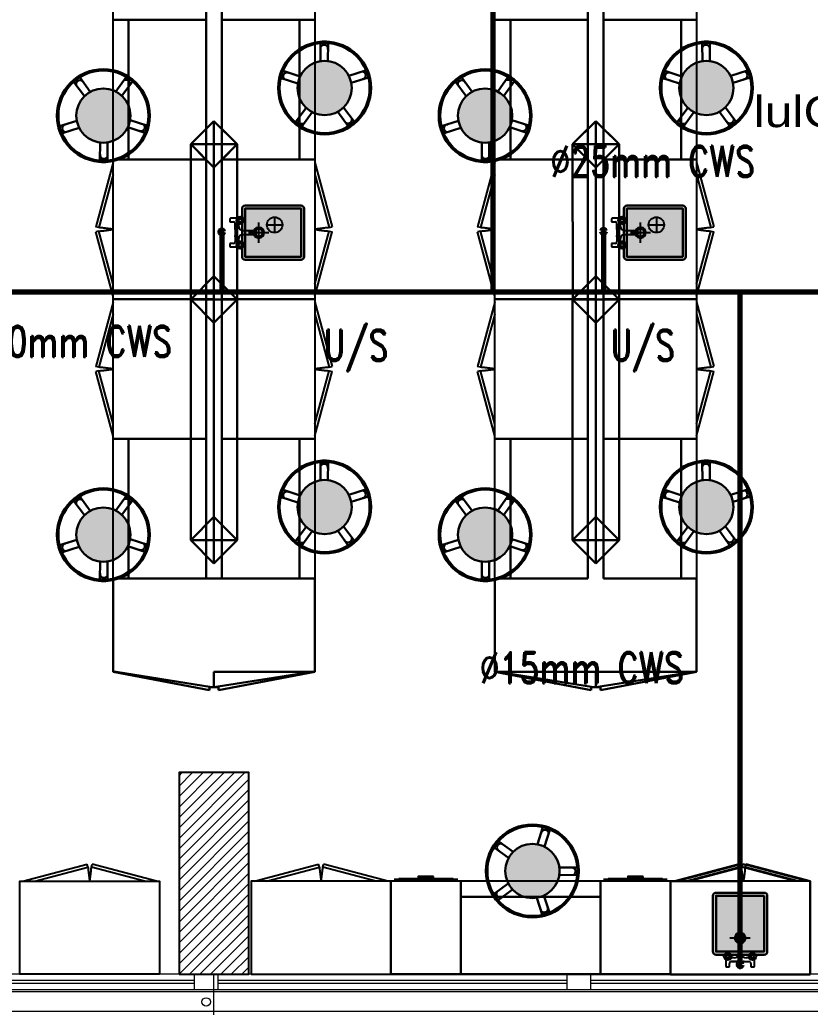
# Model space of a CAD drawing. Extents: x 800 to 995, y 398 to 804.
# Drawn here: x 905.35 to 910.44, y 742.38 to 748.78 of the extents above; entities that cross this region are included whole.
import ezdxf

# ---------------------------------------------------------------- set-up
doc = ezdxf.new("R2010")
doc.units = 0
doc.header["$MEASUREMENT"] = 0
for name, pattern in [('ACAD_ISO02W100', [15, 12, -3]), ('CENTERX2', [4, 2.5, -0.5, 0.5, -0.5]), ('DASHED', [19.05, 12.7, -6.35])]:
    doc.linetypes.add(name, pattern=pattern)
doc.layers.get('0').update_dxf_attribs({"color": 252, "linetype": 'CONTINUOUS', "lineweight": 30})
for name, color, linetype in [('-FUR', 252, 'CONTINUOUS'), ('LAYER8', 3, 'CONTINUOUS'), ('SAN', 2, 'CONTINUOUS')]:
    doc.layers.add(name, color=color, linetype=linetype)
for name, color, linetype, lineweight in [('axis', 1, 'CENTERX2', 5), ('Column', 6, 'CONTINUOUS', 25), ('elev', 90, 'CONTINUOUS', 9), ('Elevation', 150, 'CONTINUOUS', 18), ('hatch', 252, 'CONTINUOUS', 9), ('P-C-WATER', 5, 'CONTINUOUS', 70), ('P-TEXT', 1, 'CONTINUOUS', 25), ('text', 72, 'CONTINUOUS', 15), ('WINDOW', 252, 'CONTINUOUS', 5)]:
    doc.layers.add(name, color=color, linetype=linetype, lineweight=lineweight)
doc.styles.add('ROMANC', font='romand.shx')
doc.styles.add('SOSA2', font='SOSA.shx', dxfattribs={"width": 0.8})

# ---------------------------------------------------------------- blocks, each defined once
blk = doc.blocks.new('YY5Y5')
at = {"layer": 'SAN', "color": 1}
for p, q in [((433.83, 542.04), (433.83, 538.56)), ((435.73, 542.41), (434.2, 542.41)), ((435.73, 540.55), (435.73, 542.41)), ((446.18, 539.55), (436.73, 539.55)), ((443.04, 539.55), (446.16, 539.55)), ((447.16, 542.41), (447.16, 540.55)), ((448.69, 542.41), (447.16, 542.41)), ((449.07, 538.56), (449.07, 542.04)), ((434.16, 537.56), (433.7, 538.02)), ((434.16, 536.15), (433.7, 535.69)), ((435.58, 537.56), (436.04, 538.02)), ((435.58, 536.15), (436.04, 535.69)), ((436.72, 537.65), (438.25, 537.65)), ((440.5, 535.4), (440.5, 528.74)), ((442.4, 528.74), (442.4, 535.4)), ((444.65, 537.65), (446.18, 537.65)), ((447.32, 537.56), (446.86, 538.02)), ((447.32, 536.15), (446.86, 535.69)), ((448.74, 537.56), (449.2, 538.02)), ((448.74, 536.15), (449.2, 535.69)), ((440.87, 528.36), (442.03, 528.36))]:
    blk.add_line(p, q, dxfattribs=at)
at = {"layer": 'SAN', "color": 1, "linetype": 'Continuous'}
blk.add_line((439.23, 539.55), (439.86, 539.55), dxfattribs=at)
at = {"layer": 'SAN', "color": 2, "linetype": 'DASHED'}
for points in [[(441.45, 532.42), (441.45, 521.63)], [(436.06, 527.03), (446.84, 527.03)]]:
    blk.add_lwpolyline(points, dxfattribs=at)
at = {"layer": 'SAN', "color": 1}
for centre, radius in [((434.87, 536.85), 2), ((434.87, 536.85), 1), ((434.87, 536.85), 0.8), ((448.03, 536.85), 2), ((448.03, 536.85), 1), ((448.03, 536.85), 0.8)]:
    blk.add_circle(centre, radius, dxfattribs=at)
for centre, radius, start, end in [((434.2, 542.04), 0.375, 90, 180), ((436.73, 540.55), 1, 180, 270), ((446.16, 540.55), 1, 270, 0), ((448.69, 542.04), 0.375, 0, 90), ((438.25, 535.4), 2.25, 0, 90), ((444.65, 535.4), 2.25, 90, 180), ((441.45, 527.03), 2.86, 109.4319, 70.5681), ((441.45, 527.03), 2.08, 117.2765, 62.7235), ((440.87, 528.74), 0.375, 180, 270), ((442.03, 528.74), 0.375, 270, 360)]:
    blk.add_arc(centre, radius, start, end, dxfattribs=at)
blk = doc.blocks.new('vfd')
at = {"layer": '-FUR'}
h = blk.add_hatch(color=254, dxfattribs=at)
h.paths.add_polyline_path([(1316.635, 565.8296), (1316.635, 566.1396), (1316.275, 566.1396), (1316.275, 565.8296)], flags=16)
edge = h.paths.add_edge_path()
edge.add_line((1316.655, 565.8296), (1316.655, 566.1396))
edge.add_ellipse((1316.635, 566.1396), major_axis=(-0.0141, -0.0141), ratio=1, start_angle=135, end_angle=225)
edge.add_line((1316.635, 566.1596), (1316.275, 566.1596))
edge.add_ellipse((1316.275, 566.1396), major_axis=(-0.0141, -0.0141), ratio=1, start_angle=225, end_angle=315)
edge.add_line((1316.255, 566.1396), (1316.255, 565.8296))
edge.add_ellipse((1316.275, 565.8296), major_axis=(0.0141, -0.0141), ratio=1, start_angle=225, end_angle=315)
edge.add_line((1316.275, 565.8096), (1316.635, 565.8096))
edge.add_ellipse((1316.635, 565.8296), major_axis=(0.0141, -0.0141), ratio=1, start_angle=-45, end_angle=45)
blk.add_hatch(color=253, dxfattribs=at).paths.add_polyline_path([(1316.275, 565.8296), (1316.635, 565.8296), (1316.635, 566.1396), (1316.275, 566.1396)])
h = blk.add_hatch(color=251, dxfattribs=at)
h.paths.add_polyline_path([(1316.305, 565.8596), (1316.275, 565.8296), (1316.635, 565.8296), (1316.605, 565.8596)])
h.paths.add_polyline_path([(1316.605, 565.8596), (1316.635, 565.8296), (1316.635, 566.1396), (1316.605, 566.1096)])
h = blk.add_hatch(color=252, dxfattribs=at)
h.paths.add_polyline_path([(1316.305, 566.1096), (1316.275, 566.1396), (1316.275, 565.8296), (1316.305, 565.8596)])
h.paths.add_polyline_path([(1316.605, 566.1096), (1316.635, 566.1396), (1316.275, 566.1396), (1316.305, 566.1096)])
blk.add_lwpolyline([(1316.655, 565.8296), (1316.655, 566.1396, 0.414214), (1316.635, 566.1596), (1316.275, 566.1596, 0.414214), (1316.255, 566.1396), (1316.255, 565.8296, 0.414214), (1316.275, 565.8096), (1316.635, 565.8096, 0.414214)], format="xyb", close=True)
blk.add_lwpolyline([(1316.655, 565.8296), (1316.655, 566.1396, 0.414214), (1316.635, 566.1596), (1316.275, 566.1596, 0.414214), (1316.255, 566.1396), (1316.255, 565.8296, 0.414214), (1316.275, 565.8096), (1316.635, 565.8096, 0.414214)], format="xyb", close=True)
blk.add_lwpolyline([(1316.635, 565.8296), (1316.635, 566.1396), (1316.275, 566.1396), (1316.275, 565.8296)], close=True)
at = {"layer": 'LAYER8'}
for p, q in [((1316.465, 566.0846), (1316.465, 565.9846)), ((1316.415, 566.0346), (1316.515, 566.0346))]:
    blk.add_line(p, q, dxfattribs=at)
blk.add_circle((1316.465, 566.0346), 0.05, dxfattribs=at)
at = {"xscale": 0.0121, "yscale": 0.0121, "zscale": 0.0121, "rotation": 89.99999999999997}
blk.add_blockref('YY5Y5', (1322.7397, 560.6431), dxfattribs=at)
blk = doc.blocks.new('fd')
at = {"layer": '-FUR'}
h = blk.add_hatch(color=254, dxfattribs=at)
h.paths.add_polyline_path([(1322.6636, 576.6994), (1322.3536, 576.6994), (1322.3536, 577.0594), (1322.6636, 577.0594)], flags=16)
edge = h.paths.add_edge_path()
edge.add_line((1322.6636, 576.6794), (1322.3536, 576.6794))
edge.add_arc((1322.3536, 576.6994), 0.02, 180, 270, ccw=False)
edge.add_line((1322.3336, 576.6994), (1322.3336, 577.0594))
edge.add_arc((1322.3536, 577.0594), 0.02, 90, 180, ccw=False)
edge.add_line((1322.3536, 577.0794), (1322.6636, 577.0794))
edge.add_arc((1322.6636, 577.0594), 0.02, 0, 90, ccw=False)
edge.add_line((1322.6836, 577.0594), (1322.6836, 576.6994))
edge.add_arc((1322.6636, 576.6994), 0.02, -90, 0, ccw=False)
blk.add_hatch(color=253, dxfattribs=at).paths.add_polyline_path([(1322.6636, 577.0594), (1322.6636, 576.6994), (1322.3536, 576.6994), (1322.3536, 577.0594)])
h = blk.add_hatch(color=251, dxfattribs=at)
h.paths.add_polyline_path([(1322.6337, 577.0294), (1322.6636, 577.0594), (1322.6636, 576.6994), (1322.6336, 576.7294)])
h.paths.add_polyline_path([(1322.6336, 576.7294), (1322.6636, 576.6994), (1322.3536, 576.6994), (1322.3836, 576.7294)])
h = blk.add_hatch(color=252, dxfattribs=at)
h.paths.add_polyline_path([(1322.3836, 577.0294), (1322.3536, 577.0594), (1322.6636, 577.0594), (1322.6337, 577.0294)])
h.paths.add_polyline_path([(1322.3836, 576.7294), (1322.3536, 576.6994), (1322.3536, 577.0594), (1322.3836, 577.0294)])
for p, q in [((1322.4784, 577.2056), (1322.0597, 577.2056)), ((1322.4784, 577.2056), (1322.9597, 577.2056)), ((1322.0597, 576.6056), (1322.5097, 576.6056)), ((1322.9597, 576.6056), (1322.5097, 576.6056))]:
    blk.add_line(p, q, dxfattribs=at)
at = {"layer": '-FUR', "linetype": 'ACAD_ISO02W100'}
for p, q in [((1322.0597, 577.2056), (1322.5097, 577.2056)), ((1322.9597, 577.2056), (1322.5097, 577.2056)), ((1322.0997, 576.6056), (1322.5133, 576.4948)), ((1322.177, 576.6056), (1322.5185, 576.5141)), ((1322.8824, 576.6056), (1322.541, 576.5141)), ((1322.9597, 576.6056), (1322.5462, 576.4948)), ((1322.5185, 576.5141), (1322.5133, 576.4948)), ((1322.541, 576.5141), (1322.5462, 576.4948))]:
    blk.add_line(p, q, dxfattribs=at)
for centre, start, end in [((1324.045, 576.3727), 171.26112, 174.70691), ((1321.0144, 576.3727), 5.29309, 8.73888)]:
    blk.add_arc(centre, 1.5331, start, end, dxfattribs=at)
for p, q in [((1322.0597, 577.2056), (1322.0597, 576.6056)), ((1322.9597, 577.2056), (1322.9597, 576.6056))]:
    blk.add_line(p, q)
blk.add_lwpolyline([(1322.6636, 576.6794), (1322.3536, 576.6794, -0.414214), (1322.3336, 576.6994), (1322.3336, 577.0594, -0.414214), (1322.3536, 577.0794), (1322.6636, 577.0794, -0.414214), (1322.6836, 577.0594), (1322.6836, 576.6994, -0.414214)], format="xyb", close=True)
blk.add_lwpolyline([(1322.6636, 576.6794), (1322.3536, 576.6794, -0.414214), (1322.3336, 576.6994), (1322.3336, 577.0594, -0.414214), (1322.3536, 577.0794), (1322.6636, 577.0794, -0.414214), (1322.6836, 577.0594), (1322.6836, 576.6994, -0.414214)], format="xyb", close=True)
blk.add_lwpolyline([(1322.6636, 576.6994), (1322.3536, 576.6994), (1322.3536, 577.0594), (1322.6636, 577.0594)], close=True)
at = {"extrusion": (0, 0, -1), "xscale": 0.0121000000000322, "yscale": 0.0121000000000322, "zscale": -0.0121}
blk.add_blockref('YY5Y5', (-1327.8502, 570.5947), dxfattribs=at)
blk = doc.blocks.new('juy')
blk.add_line((1322.9597, 577.2056), (1322.9597, 576.6056))
blk.add_blockref('fd', (0, 0))

msp = doc.modelspace()

# ---------------------------------------------------------------- hatches: boundary and pattern name
h = msp.add_hatch(color=256)
h.set_gradient(color1=(132, 132, 132), name='SPHERICAL')
h.paths.add_polyline_path([(907.1343, 748.3426, 1), (907.4843, 748.3426, 1)])
h = msp.add_hatch(color=256)
h.set_gradient(color1=(132, 132, 132), name='SPHERICAL')
h.paths.add_polyline_path([(909.5934, 748.3426, 1), (909.9434, 748.3426, 1)])
h = msp.add_hatch(color=256)
h.set_gradient(color1=(132, 132, 132), name='SPHERICAL')
h.paths.add_polyline_path([(906.0591, 748.1645, 1), (905.7091, 748.1645, 1)])
h = msp.add_hatch(color=256)
h.set_gradient(color1=(132, 132, 132), name='SPHERICAL')
h.paths.add_polyline_path([(908.5182, 748.1645, 1), (908.1682, 748.1645, 1)])
h = msp.add_hatch(color=256)
h.set_gradient(color1=(132, 132, 132), name='SPHERICAL')
h.paths.add_polyline_path([(907.1343, 745.6426, 1), (907.4843, 745.6426, 1)])
h = msp.add_hatch(color=256)
h.set_gradient(color1=(132, 132, 132), name='SPHERICAL')
h.paths.add_polyline_path([(909.5934, 745.6426, 1), (909.9434, 745.6426, 1)])
h = msp.add_hatch(color=256)
h.set_gradient(color1=(132, 132, 132), name='SPHERICAL')
h.paths.add_polyline_path([(906.0591, 745.4645, 1), (905.7091, 745.4645, 1)])
h = msp.add_hatch(color=256)
h.set_gradient(color1=(132, 132, 132), name='SPHERICAL')
h.paths.add_polyline_path([(908.5182, 745.4645, 1), (908.1682, 745.4645, 1)])
h = msp.add_hatch(color=256)
h.set_gradient(color1=(132, 132, 132), name='SPHERICAL')
h.paths.add_polyline_path([(908.6477, 743.1225, -1), (908.6477, 743.4725, -1)])
at = {"layer": 'hatch'}
h = msp.add_hatch(dxfattribs=at)
h.set_pattern_fill('ANSI31', color=252, scale=0.015, style=0)
h.set_pattern_definition([(45, (1093.753867, 428.309505), (-0.0336759605, 0.0336759605), [])])
h.paths.add_polyline_path([(906.3717, 742.6316), (906.8217, 742.6316), (906.8217, 743.9316), (906.3717, 743.9316)])

# ---------------------------------------------------------------- linework, layer by layer
at = {"layer": '-FUR', "linetype": 'ACAD_ISO02W100'}
for p, q in [((906.5467, 748.7816), (906.5467, 749.2316)), ((906.6467, 749.2316), (906.6467, 748.7816)), ((909.0058, 748.7816), (909.0058, 749.2316)), ((909.1058, 749.2316), (909.1058, 748.7816)), ((905.9467, 747.8816), (905.9467, 748.7816)), ((907.2467, 748.7816), (907.2467, 747.8816)), ((908.4058, 747.8816), (908.4058, 748.7816)), ((909.7058, 748.7816), (909.7058, 747.8816)), ((905.9467, 747.8616), (905.8359, 747.448)), ((906.5467, 747.8816), (906.5467, 746.9816)), ((906.6467, 746.9816), (906.6467, 747.8816)), ((907.2467, 747.8616), (907.3575, 747.448)), ((908.4058, 747.8616), (908.295, 747.448)), ((909.0058, 747.8816), (909.0058, 746.9816)), ((909.1058, 746.9816), (909.1058, 747.8816)), ((909.7058, 747.8616), (909.8166, 747.448)), ((905.9467, 747.7843), (905.8552, 747.4428)), ((907.2467, 747.7843), (907.3382, 747.4428)), ((908.4058, 747.7843), (908.3143, 747.4428)), ((909.7058, 747.7843), (909.7973, 747.4428)), ((905.8552, 747.4428), (905.8359, 747.448)), ((905.8552, 747.4203), (905.8359, 747.4151)), ((905.9467, 747.0016), (905.8359, 747.4151)), ((905.9467, 747.0788), (905.8552, 747.4203)), ((907.2467, 747.0788), (907.3382, 747.4203)), ((907.2467, 747.0016), (907.3575, 747.4151)), ((907.3382, 747.4428), (907.3575, 747.448)), ((907.3382, 747.4203), (907.3575, 747.4151)), ((908.3143, 747.4428), (908.295, 747.448)), ((908.3143, 747.4203), (908.295, 747.4151)), ((908.4058, 747.0016), (908.295, 747.4151)), ((908.4058, 747.0788), (908.3143, 747.4203)), ((909.7058, 747.0788), (909.7973, 747.4203)), ((909.7058, 747.0016), (909.8166, 747.4151)), ((909.7973, 747.4428), (909.8166, 747.448)), ((909.7973, 747.4203), (909.8166, 747.4151)), ((905.9467, 746.9616), (905.8359, 746.548)), ((906.5467, 746.9816), (906.5467, 746.0816)), ((906.6467, 746.0816), (906.6467, 746.9816)), ((907.2467, 746.9616), (907.3575, 746.548)), ((908.4058, 746.9616), (908.295, 746.548)), ((909.0058, 746.9816), (909.0058, 746.0816)), ((909.1058, 746.0816), (909.1058, 746.9816)), ((909.7058, 746.9616), (909.8166, 746.548)), ((905.9467, 746.8843), (905.8552, 746.5428)), ((907.2467, 746.8843), (907.3382, 746.5428)), ((908.4058, 746.8843), (908.3143, 746.5428)), ((909.7058, 746.8843), (909.7973, 746.5428)), ((905.8552, 746.5428), (905.8359, 746.548)), ((905.8552, 746.5203), (905.8359, 746.5151)), ((905.9467, 746.1016), (905.8359, 746.5151)), ((905.9467, 746.1788), (905.8552, 746.5203)), ((907.2467, 746.1788), (907.3382, 746.5203)), ((907.2467, 746.1016), (907.3575, 746.5151)), ((907.3382, 746.5428), (907.3575, 746.548)), ((907.3382, 746.5203), (907.3575, 746.5151)), ((908.3143, 746.5428), (908.295, 746.548)), ((908.3143, 746.5203), (908.295, 746.5151)), ((908.4058, 746.1016), (908.295, 746.5151)), ((908.4058, 746.1788), (908.3143, 746.5203)), ((909.7058, 746.1788), (909.7973, 746.5203)), ((909.7058, 746.1016), (909.8166, 746.5151)), ((909.7973, 746.5428), (909.8166, 746.548)), ((909.7973, 746.5203), (909.8166, 746.5151)), ((905.9467, 745.1816), (905.9467, 746.0816)), ((907.2467, 746.0816), (907.2467, 745.1816)), ((908.4058, 745.1816), (908.4058, 746.0816)), ((909.7058, 746.0816), (909.7058, 745.1816)), ((905.3662, 743.2316), (905.7798, 743.3424)), ((905.4435, 743.2316), (905.785, 743.3231)), ((905.785, 743.3231), (905.7798, 743.3424)), ((905.8075, 743.3231), (905.8127, 743.3424)), ((906.149, 743.2316), (905.8075, 743.3231)), ((906.2262, 743.2316), (905.8127, 743.3424)), ((906.8567, 743.2316), (907.2703, 743.3424)), ((906.934, 743.2316), (907.2754, 743.3231)), ((907.2754, 743.3231), (907.2703, 743.3424)), ((907.298, 743.3231), (907.3031, 743.3424)), ((907.6394, 743.2316), (907.298, 743.3231)), ((907.7167, 743.2316), (907.3031, 743.3424)), ((909.5567, 743.2316), (909.9703, 743.3424)), ((909.634, 743.2316), (909.9754, 743.3231)), ((909.9754, 743.3231), (909.9703, 743.3424)), ((909.998, 743.3231), (910.0031, 743.3424)), ((910.3394, 743.2316), (909.998, 743.3231)), ((910.4167, 743.2316), (910.0031, 743.3424)), ((909.0867, 743.2316), (908.1867, 743.2316)), ((906.2462, 742.6316), (905.3462, 742.6316)), ((906.8367, 742.6316), (907.7367, 742.6316)), ((908.1867, 742.6316), (907.7367, 742.6316)), ((909.5367, 742.6316), (909.0867, 742.6316)), ((909.5367, 742.6316), (910.4367, 742.6316))]:
    msp.add_line(p, q, dxfattribs=at)
at = {"layer": '-FUR'}
for p, q in [((908.1667, 743.2416), (907.7567, 743.2416)), ((908.1367, 743.2466), (907.7867, 743.2466)), ((909.5167, 743.2416), (909.1067, 743.2416)), ((909.4867, 743.2466), (909.1367, 743.2466))]:
    msp.add_line(p, q, dxfattribs=at)
for points in [[(905.9467, 748.7816), (905.9467, 749.2316), (906.5467, 749.2316), (906.5467, 748.7816)], [(907.2467, 749.2316), (907.2467, 748.7816), (906.6467, 748.7816), (906.6467, 749.2316)], [(908.4058, 748.7816), (908.4058, 749.2316), (909.0058, 749.2316), (909.0058, 748.7816)], [(909.7058, 749.2316), (909.7058, 748.7816), (909.1058, 748.7816), (909.1058, 749.2316)], [(906.5467, 747.8816), (906.5467, 746.9816), (905.9467, 746.9816), (905.9467, 747.8816)], [(906.6467, 746.9816), (906.6467, 747.8816), (907.2467, 747.8816), (907.2467, 746.9816)], [(909.0058, 747.8816), (909.0058, 746.9816), (908.4058, 746.9816), (908.4058, 747.8816)], [(909.1058, 746.9816), (909.1058, 747.8816), (909.7058, 747.8816), (909.7058, 746.9816)], [(906.5467, 746.9816), (906.5467, 746.0816), (905.9467, 746.0816), (905.9467, 746.9816)], [(906.6467, 746.0816), (906.6467, 746.9816), (907.2467, 746.9816), (907.2467, 746.0816)], [(909.0058, 746.9816), (909.0058, 746.0816), (908.4058, 746.0816), (908.4058, 746.9816)], [(909.1058, 746.0816), (909.1058, 746.9816), (909.7058, 746.9816), (909.7058, 746.0816)], [(906.2462, 742.6316), (905.3462, 742.6316), (905.3462, 743.2316), (906.2462, 743.2316)], [(906.8367, 742.6316), (907.7367, 742.6316), (907.7367, 743.2316), (906.8367, 743.2316)], [(908.1867, 743.2316), (907.7367, 743.2316), (907.7367, 742.6316), (908.1867, 742.6316)], [(909.5367, 743.2316), (909.0867, 743.2316), (909.0867, 742.6316), (909.5367, 742.6316)], [(909.5367, 742.6316), (910.4367, 742.6316), (910.4367, 743.2316), (909.5367, 743.2316)]]:
    msp.add_lwpolyline(points, close=True, dxfattribs=at)
at = {"layer": '-FUR', "color": 1}
for points in [[(908.0117, 743.2616), (907.9117, 743.2616), (907.9117, 743.2516), (908.0117, 743.2516)], [(909.3617, 743.2616), (909.2617, 743.2616), (909.2617, 743.2516), (909.3617, 743.2516)]]:
    msp.add_lwpolyline(points, close=True, dxfattribs=at)
at = {"layer": '-FUR', "linetype": 'ACAD_ISO02W100'}
for centre, start, end in [((905.7138, 745.9163), 81.26112, 84.70691), ((905.7138, 748.9468), 275.29309, 278.73888), ((907.4796, 745.9163), 95.29309, 98.73888), ((907.4796, 748.9468), 261.26112, 264.70691), ((908.1729, 745.9163), 81.26112, 84.70691), ((908.1729, 748.9468), 275.29309, 278.73888), ((909.9387, 745.9163), 95.29309, 98.73888), ((909.9387, 748.9468), 261.26112, 264.70691), ((905.7138, 745.0163), 81.26112, 84.70691), ((905.7138, 748.0468), 275.29309, 278.73888), ((907.4796, 745.0163), 95.29309, 98.73888), ((907.4796, 748.0468), 261.26112, 264.70691), ((908.1729, 745.0163), 81.26112, 84.70691), ((908.1729, 748.0468), 275.29309, 278.73888), ((909.9387, 745.0163), 95.29309, 98.73888), ((909.9387, 748.0468), 261.26112, 264.70691), ((907.3115, 743.4645), 185.29309, 188.73888), ((904.281, 743.4645), 351.26112, 354.70691), ((908.802, 743.4645), 185.29309, 188.73888), ((905.7714, 743.4645), 351.26112, 354.70691), ((911.502, 743.4645), 185.29309, 188.73888), ((908.4714, 743.4645), 351.26112, 354.70691)]:
    msp.add_arc(centre, 1.5331, start, end, dxfattribs=at)
for p, q in [((906.5467, 745.53), (906.5467, 750.1316)), ((906.6467, 750.1316), (906.6467, 745.5295)), ((909.0058, 745.53), (909.0058, 750.1316)), ((909.1058, 750.1316), (909.1058, 745.5295)), ((906.5467, 748.7816), (905.9467, 748.7816)), ((905.9467, 748.7816), (906.0467, 748.7816)), ((906.0467, 748.7816), (906.0467, 747.8816)), ((906.5467, 747.8816), (906.5467, 748.7816)), ((907.2467, 748.7816), (906.6467, 748.7816)), ((906.6467, 748.7816), (906.6467, 747.8816)), ((907.1467, 747.8816), (907.1467, 748.7816)), ((909.0058, 748.7816), (908.4058, 748.7816)), ((908.4058, 748.7816), (908.5058, 748.7816)), ((908.5058, 748.7816), (908.5058, 747.8816)), ((909.0058, 747.8816), (909.0058, 748.7816)), ((909.7058, 748.7816), (909.1058, 748.7816)), ((909.1058, 748.7816), (909.1058, 747.8816)), ((909.6058, 747.8816), (909.6058, 748.7816)), ((907.2836, 748.5157), (907.2832, 748.629)), ((907.3215, 748.6416), (907.294, 748.6415)), ((907.331, 748.5162), (907.3315, 748.6316)), ((909.7427, 748.5157), (909.7423, 748.629)), ((909.7806, 748.6416), (909.7531, 748.6415)), ((909.7901, 748.5162), (909.7906, 748.6316)), ((907.0287, 748.4465), (907.0203, 748.4204)), ((907.1509, 748.4169), (907.0412, 748.453)), ((907.466, 748.4205), (907.5736, 748.4559)), ((907.5975, 748.4234), (907.5889, 748.4495)), ((909.4878, 748.4465), (909.4794, 748.4204)), ((909.61, 748.4169), (909.5003, 748.453)), ((909.9251, 748.4205), (910.0327, 748.4559)), ((910.0566, 748.4234), (910.048, 748.4495)), ((905.7616, 748.2895), (905.6946, 748.3809)), ((905.7182, 748.4136), (905.696, 748.3974)), ((905.7996, 748.3178), (905.7321, 748.4114)), ((905.9651, 748.3197), (906.0313, 748.4116)), ((906.0037, 748.2922), (906.072, 748.3853)), ((906.0697, 748.3993), (906.0474, 748.4154)), ((907.1367, 748.3716), (907.0289, 748.4062)), ((907.4812, 748.3756), (907.5911, 748.4108)), ((908.2207, 748.2895), (908.1537, 748.3809)), ((908.1773, 748.4136), (908.1551, 748.3974)), ((908.2587, 748.3178), (908.1912, 748.4114)), ((908.4242, 748.3197), (908.4904, 748.4116)), ((908.4628, 748.2922), (908.5311, 748.3853)), ((908.5288, 748.3993), (908.5065, 748.4154)), ((909.5958, 748.3716), (909.488, 748.4062)), ((909.9403, 748.3756), (910.0502, 748.4108)), ((907.1897, 748.2148), (907.1214, 748.1217)), ((907.2284, 748.1874), (907.1621, 748.0955)), ((907.3938, 748.1893), (907.4613, 748.0956)), ((907.4318, 748.2176), (907.4988, 748.1262)), ((909.6488, 748.2148), (909.5805, 748.1217)), ((909.6874, 748.1874), (909.6212, 748.0955)), ((909.8529, 748.1893), (909.9204, 748.0956)), ((909.8909, 748.2176), (909.9579, 748.1262)), ((905.7122, 748.1315), (905.6023, 748.0963)), ((906.0567, 748.1355), (906.1646, 748.1008)), ((906.4465, 747.9798), (906.5965, 748.1298)), ((906.4465, 747.9798), (906.5965, 748.1298)), ((906.5965, 748.1298), (906.7465, 747.9798)), ((906.5965, 747.9798), (906.5965, 748.1298)), ((906.5965, 748.1298), (906.7465, 747.9798)), ((907.1237, 748.1078), (907.146, 748.0917)), ((907.4752, 748.0935), (907.4974, 748.1097)), ((908.1713, 748.1315), (908.0614, 748.0963)), ((908.5158, 748.1355), (908.6237, 748.1008)), ((908.9056, 747.9798), (909.0556, 748.1298)), ((908.9056, 747.9798), (909.0556, 748.1298)), ((909.0556, 748.1298), (909.2056, 747.9798)), ((909.0556, 747.9798), (909.0556, 748.1298)), ((909.0556, 748.1298), (909.2056, 747.9798)), ((909.5828, 748.1078), (909.6051, 748.0917)), ((909.9343, 748.0935), (909.9565, 748.1097)), ((905.5959, 748.0837), (905.6045, 748.0576)), ((905.7274, 748.0866), (905.6198, 748.0512)), ((906.0425, 748.0902), (906.1522, 748.0541)), ((906.1647, 748.0605), (906.1731, 748.0867)), ((906.5467, 748.08), (906.4465, 747.9798)), ((906.7465, 747.9798), (906.6467, 748.0795)), ((908.055, 748.0837), (908.0636, 748.0576)), ((908.1865, 748.0866), (908.0789, 748.0512)), ((908.5016, 748.0902), (908.6113, 748.0541)), ((908.6238, 748.0605), (908.6322, 748.0867)), ((909.0058, 748.08), (908.9056, 747.9798)), ((909.2056, 747.9798), (909.1058, 748.0795)), ((905.8624, 747.9909), (905.8619, 747.8754)), ((905.9098, 747.9914), (905.9102, 747.8781)), ((906.7465, 747.9798), (906.4465, 747.9798)), ((906.7465, 747.9798), (906.4465, 747.9798)), ((906.4465, 747.9798), (906.5965, 747.8298)), ((906.5965, 747.9798), (906.4465, 747.9798)), ((906.7465, 747.9798), (906.4465, 747.9798)), ((906.4465, 747.9798), (906.5965, 747.8298)), ((906.7465, 747.9798), (906.4465, 747.9798)), ((906.4465, 747.9798), (906.4483, 746.9816)), ((906.5447, 747.8816), (906.4465, 747.9798)), ((906.5965, 747.8298), (906.7465, 747.9798)), ((906.5965, 747.1298), (906.5965, 747.9798)), ((906.5965, 747.9798), (906.7465, 747.9798)), ((906.7465, 747.9798), (906.5965, 747.9798)), ((906.5965, 747.9798), (906.5965, 747.8298)), ((906.5965, 747.8298), (906.7465, 747.9798)), ((906.6467, 747.88), (906.7465, 747.9798)), ((906.7465, 746.9798), (906.7465, 747.9798)), ((908.3215, 747.9909), (908.321, 747.8754)), ((908.3689, 747.9914), (908.3693, 747.8781)), ((909.2056, 747.9798), (908.9056, 747.9798)), ((909.2056, 747.9798), (908.9056, 747.9798)), ((908.9056, 747.9798), (909.0556, 747.8298)), ((909.0556, 747.9798), (908.9056, 747.9798)), ((909.2056, 747.9798), (908.9056, 747.9798)), ((908.9056, 747.9798), (909.0556, 747.8298)), ((909.2056, 747.9798), (908.9056, 747.9798)), ((908.9056, 747.9798), (908.9074, 746.9816)), ((909.0038, 747.8816), (908.9056, 747.9798)), ((909.0556, 747.8298), (909.2056, 747.9798)), ((909.0556, 747.1298), (909.0556, 747.9798)), ((909.0556, 747.9798), (909.2056, 747.9798)), ((909.2056, 747.9798), (909.0556, 747.9798)), ((909.0556, 747.9798), (909.0556, 747.8298)), ((909.0556, 747.8298), (909.2056, 747.9798)), ((909.1058, 747.88), (909.2056, 747.9798)), ((909.2056, 746.9798), (909.2056, 747.9798)), ((905.8719, 747.8655), (905.8994, 747.8656)), ((905.9467, 747.8816), (906.5467, 747.8816)), ((906.6467, 747.8816), (907.2467, 747.8816)), ((907.2467, 747.8816), (907.1467, 747.8816)), ((908.331, 747.8655), (908.3585, 747.8656)), ((908.4058, 747.8816), (909.0058, 747.8816)), ((909.1058, 747.8816), (909.7058, 747.8816)), ((909.7058, 747.8816), (909.6058, 747.8816)), ((906.4465, 746.9798), (906.5965, 747.1298)), ((906.5965, 746.9798), (906.5965, 747.1298)), ((906.5965, 747.1298), (906.7465, 746.9798)), ((908.9056, 746.9798), (909.0556, 747.1298)), ((909.0556, 746.9798), (909.0556, 747.1298)), ((909.0556, 747.1298), (909.2056, 746.9798)), ((906.4465, 746.9798), (906.7465, 746.9798)), ((906.5965, 746.8298), (906.4465, 746.9798)), ((906.7465, 746.9798), (906.4465, 746.9798)), ((906.4465, 746.9798), (906.4465, 745.4298)), ((906.5467, 746.9816), (906.5967, 746.9816)), ((906.5965, 746.9798), (906.5965, 746.8298)), ((906.5965, 746.8298), (906.7465, 746.9798)), ((906.5965, 746.9798), (906.5965, 745.2798)), ((906.7465, 745.4298), (906.7465, 746.9798)), ((908.9056, 746.9798), (909.2056, 746.9798)), ((909.0556, 746.8298), (908.9056, 746.9798)), ((909.2056, 746.9798), (908.9056, 746.9798)), ((908.9056, 746.9798), (908.9056, 745.4298)), ((909.0058, 746.9816), (909.0558, 746.9816)), ((909.0556, 746.9798), (909.0556, 746.8298)), ((909.0556, 746.8298), (909.2056, 746.9798)), ((909.0556, 746.9798), (909.0556, 745.2798)), ((909.2056, 745.4298), (909.2056, 746.9798)), ((906.5965, 745.5798), (906.5965, 746.4298)), ((909.0556, 745.5798), (909.0556, 746.4298)), ((906.5467, 746.0816), (905.9467, 746.0816)), ((905.9467, 746.0816), (906.0467, 746.0816)), ((906.0467, 746.0816), (906.0467, 745.1816)), ((906.5467, 745.1816), (906.5467, 746.0816)), ((907.2467, 746.0816), (906.6467, 746.0816)), ((906.6467, 746.0816), (906.6467, 745.1816)), ((907.1467, 745.1816), (907.1467, 746.0816)), ((909.0058, 746.0816), (908.4058, 746.0816)), ((908.4058, 746.0816), (908.5058, 746.0816)), ((908.5058, 746.0816), (908.5058, 745.1816)), ((909.0058, 745.1816), (909.0058, 746.0816)), ((909.7058, 746.0816), (909.1058, 746.0816)), ((909.1058, 746.0816), (909.1058, 745.1816)), ((909.6058, 745.1816), (909.6058, 746.0816)), ((907.2836, 745.8157), (907.2832, 745.929)), ((907.3215, 745.9416), (907.294, 745.9415)), ((907.331, 745.8162), (907.3315, 745.9316)), ((909.7427, 745.8157), (909.7423, 745.929)), ((909.7806, 745.9416), (909.7531, 745.9415)), ((909.7901, 745.8162), (909.7906, 745.9316)), ((907.0287, 745.7465), (907.0203, 745.7204)), ((907.1509, 745.7169), (907.0412, 745.753)), ((907.466, 745.7205), (907.5736, 745.7559)), ((907.5975, 745.7234), (907.5889, 745.7495)), ((909.4878, 745.7465), (909.4794, 745.7204)), ((909.61, 745.7169), (909.5003, 745.753)), ((909.9251, 745.7205), (910.0327, 745.7559)), ((910.0566, 745.7234), (910.048, 745.7495)), ((905.7616, 745.5895), (905.6946, 745.6809)), ((905.7182, 745.7136), (905.696, 745.6974)), ((905.7996, 745.6178), (905.7321, 745.7114)), ((905.9651, 745.6197), (906.0313, 745.7116)), ((906.0037, 745.5922), (906.072, 745.6853)), ((906.0697, 745.6993), (906.0474, 745.7154)), ((907.1367, 745.6716), (907.0289, 745.7062)), ((907.4812, 745.6756), (907.5911, 745.7108)), ((908.2207, 745.5895), (908.1537, 745.6809)), ((908.1773, 745.7136), (908.1551, 745.6974)), ((908.2587, 745.6178), (908.1912, 745.7114)), ((908.4242, 745.6197), (908.4904, 745.7116)), ((908.4628, 745.5922), (908.5311, 745.6853)), ((908.5288, 745.6993), (908.5065, 745.7154)), ((909.5958, 745.6716), (909.488, 745.7062)), ((909.9403, 745.6756), (910.0502, 745.7108)), ((906.4465, 745.4298), (906.5965, 745.5798)), ((906.5965, 745.4298), (906.5965, 745.5798)), ((906.5965, 745.5798), (906.7465, 745.4298)), ((908.9056, 745.4298), (909.0556, 745.5798)), ((909.0556, 745.4298), (909.0556, 745.5798)), ((909.0556, 745.5798), (909.2056, 745.4298)), ((907.1897, 745.5148), (907.1214, 745.4217)), ((907.2284, 745.4874), (907.1621, 745.3955)), ((907.3938, 745.4893), (907.4613, 745.3956)), ((907.4318, 745.5176), (907.4988, 745.4262)), ((909.6488, 745.5148), (909.5805, 745.4217)), ((909.6874, 745.4874), (909.6212, 745.3955)), ((909.8529, 745.4893), (909.9204, 745.3956)), ((909.8909, 745.5176), (909.9579, 745.4262)), ((905.7122, 745.4315), (905.6023, 745.3963)), ((906.0567, 745.4355), (906.1646, 745.4008)), ((906.4465, 745.4298), (906.7465, 745.4298)), ((906.5965, 745.2798), (906.4465, 745.4298)), ((906.7465, 745.4298), (906.4465, 745.4298)), ((906.5965, 745.4298), (906.5965, 745.2798)), ((906.5965, 745.2798), (906.7465, 745.4298)), ((907.4752, 745.3935), (907.4974, 745.4097)), ((908.1713, 745.4315), (908.0614, 745.3963)), ((908.5158, 745.4355), (908.6237, 745.4008)), ((908.9056, 745.4298), (909.2056, 745.4298)), ((909.0556, 745.2798), (908.9056, 745.4298)), ((909.2056, 745.4298), (908.9056, 745.4298)), ((909.0556, 745.4298), (909.0556, 745.2798)), ((909.0556, 745.2798), (909.2056, 745.4298)), ((909.9343, 745.3935), (909.9565, 745.4097)), ((905.5959, 745.3837), (905.6045, 745.3576)), ((905.7274, 745.3866), (905.6198, 745.3512)), ((906.0425, 745.3902), (906.1522, 745.3541)), ((906.1647, 745.3605), (906.1731, 745.3867)), ((907.1237, 745.4078), (907.146, 745.3917)), ((908.055, 745.3837), (908.0636, 745.3576)), ((908.1865, 745.3866), (908.0789, 745.3512)), ((908.5016, 745.3902), (908.6113, 745.3541)), ((908.6238, 745.3605), (908.6322, 745.3867)), ((909.5828, 745.4078), (909.6051, 745.3917)), ((905.8624, 745.2909), (905.8619, 745.1754)), ((905.9098, 745.2914), (905.9102, 745.1781)), ((908.3215, 745.2909), (908.321, 745.1754)), ((908.3689, 745.2914), (908.3693, 745.1781)), ((905.8719, 745.1655), (905.8994, 745.1656)), ((907.2467, 745.1816), (905.9467, 745.1816)), ((905.9467, 744.5816), (905.9467, 745.1816)), ((905.9467, 745.1816), (906.5467, 745.1816)), ((906.6467, 745.1816), (907.2467, 745.1816)), ((907.2467, 745.1816), (907.1467, 745.1816)), ((907.2467, 745.1816), (907.2467, 744.5816)), ((908.331, 745.1655), (908.3585, 745.1656)), ((908.4058, 744.5816), (908.4058, 745.1816)), ((908.4058, 745.1816), (909.0058, 745.1816)), ((909.1058, 745.1816), (909.7058, 745.1816)), ((909.7058, 745.1816), (909.6058, 745.1816)), ((909.7058, 745.1816), (909.7058, 744.5816)), ((905.9467, 744.5816), (906.5667, 744.4616)), ((905.9467, 744.5816), (905.9667, 744.5816)), ((905.9667, 744.5816), (906.5817, 744.4816)), ((907.2467, 744.5816), (906.5967, 744.5816)), ((906.5967, 744.5816), (906.5967, 744.4816)), ((907.2267, 744.5816), (906.5967, 744.4816)), ((907.2467, 744.5816), (906.6267, 744.4616)), ((907.2467, 744.5816), (907.2267, 744.5816)), ((909.7058, 744.5816), (908.4058, 744.5816)), ((908.4058, 744.5816), (909.0258, 744.4616)), ((908.4058, 744.5816), (908.4258, 744.5816)), ((908.4258, 744.5816), (909.0408, 744.4816)), ((909.7058, 744.5816), (909.0558, 744.5816)), ((909.0558, 744.5816), (909.0558, 744.4816)), ((909.6858, 744.5816), (909.0558, 744.4816)), ((909.7058, 744.5816), (909.0858, 744.4616)), ((909.7058, 744.5816), (909.6858, 744.5816)), ((906.5967, 744.4816), (906.5667, 744.4816)), ((906.5667, 744.4816), (906.5667, 744.4616)), ((906.5967, 744.4816), (906.6267, 744.4816)), ((906.6267, 744.4816), (906.6267, 744.4616)), ((909.0558, 744.4816), (909.0258, 744.4816)), ((909.0258, 744.4816), (909.0258, 744.4616)), ((909.0558, 744.4816), (909.0858, 744.4816)), ((909.0858, 744.4816), (909.0858, 744.4616)), ((908.6807, 743.4693), (908.7159, 743.5793)), ((908.7256, 743.4542), (908.761, 743.5618)), ((908.7285, 743.5856), (908.7547, 743.5771)), ((908.3986, 743.4634), (908.4149, 743.4856)), ((908.4945, 743.382), (908.4008, 743.4494)), ((908.5228, 743.42), (908.4313, 743.4869)), ((908.8214, 743.3192), (908.9368, 743.3197)), ((908.9467, 743.3096), (908.9466, 743.2821)), ((908.8208, 743.2718), (908.9341, 743.2714)), ((908.1867, 742.6316), (908.1867, 743.2316)), ((908.1867, 743.2316), (908.1867, 743.1316)), ((908.4926, 743.2165), (908.4006, 743.1502)), ((908.52, 743.1778), (908.4269, 743.1096)), ((909.0867, 743.2316), (909.0867, 742.6316)), ((908.1867, 743.1316), (909.0867, 743.1316)), ((908.4129, 743.1119), (908.3968, 743.1342)), ((908.6768, 743.1249), (908.7114, 743.017)), ((908.722, 743.139), (908.7581, 743.0294)), ((908.7517, 743.0168), (908.7255, 743.0084)), ((909.0867, 742.6316), (908.1867, 742.6316))]:
    msp.add_line(p, q)
for centre, radius in [((907.3093, 748.3426), 0.299), ((907.3093, 748.3426), 0.29), ((909.7684, 748.3426), 0.299), ((909.7684, 748.3426), 0.29), ((907.3093, 748.3426), 0.175), ((909.7684, 748.3426), 0.175), ((905.8841, 748.1645), 0.299), ((905.8841, 748.1645), 0.29), ((908.3432, 748.1645), 0.299), ((908.3432, 748.1645), 0.29), ((905.8841, 748.1645), 0.175), ((908.3432, 748.1645), 0.175), ((907.3093, 745.6426), 0.299), ((907.3093, 745.6426), 0.29), ((909.7684, 745.6426), 0.299), ((909.7684, 745.6426), 0.29), ((907.3093, 745.6426), 0.175), ((909.7684, 745.6426), 0.175), ((905.8841, 745.4645), 0.299), ((905.8841, 745.4645), 0.29), ((908.3432, 745.4645), 0.299), ((908.3432, 745.4645), 0.29), ((905.8841, 745.4645), 0.175), ((908.3432, 745.4645), 0.175), ((908.6477, 743.2975), 0.299), ((908.6477, 743.2975), 0.29), ((908.6477, 743.2975), 0.175)]:
    msp.add_circle(centre, radius)
for centre, radius, start, end in [((907.2963, 748.6286), 0.0131, 100.27962, 178.34598), ((907.3063, 748.5962), 0.025, 348.82483, 157.06505), ((907.3215, 748.6316), 0.01, 0.20885, 90.20885), ((909.7554, 748.6286), 0.0131, 100.27962, 178.34598), ((909.7654, 748.5962), 0.025, 348.82483, 157.06505), ((909.7806, 748.6316), 0.01, 0.20885, 90.20885), ((906.0417, 748.4036), 0.0131, 64.27962, 142.34598), ((907.0333, 748.4186), 0.0131, 172.27962, 250.34598), ((907.0382, 748.4435), 0.01, 72.20885, 162.20885), ((907.0672, 748.4181), 0.025, 60.82483, 229.06505), ((907.5496, 748.4238), 0.025, 276.82483, 85.06505), ((907.5773, 748.4433), 0.0131, 28.27962, 106.34598), ((907.588, 748.4203), 0.01, 288.20885, 18.20885), ((908.5008, 748.4036), 0.0131, 64.27962, 142.34598), ((909.4924, 748.4186), 0.0131, 172.27962, 250.34598), ((909.4973, 748.4435), 0.01, 72.20885, 162.20885), ((909.5263, 748.4181), 0.025, 60.82483, 229.06505), ((910.0087, 748.4238), 0.025, 276.82483, 85.06505), ((910.0364, 748.4433), 0.0131, 28.27962, 106.34598), ((910.0471, 748.4203), 0.01, 288.20885, 18.20885), ((905.7055, 748.3883), 0.0131, 136.27962, 214.34598), ((905.7326, 748.3679), 0.025, 24.82483, 193.06505), ((905.7241, 748.4055), 0.01, 36.20885, 126.20885), ((906.0307, 748.3715), 0.025, 312.82483, 121.06505), ((906.0639, 748.3912), 0.01, 324.20885, 54.20885), ((908.1646, 748.3883), 0.0131, 136.27962, 214.34598), ((908.1917, 748.3679), 0.025, 24.82483, 193.06505), ((908.1832, 748.4055), 0.01, 36.20885, 126.20885), ((908.4898, 748.3715), 0.025, 312.82483, 121.06505), ((908.523, 748.3912), 0.01, 324.20885, 54.20885), ((905.6054, 748.0868), 0.01, 108.20885, 198.20885), ((905.6438, 748.0833), 0.025, 96.82483, 265.06505), ((906.1262, 748.089), 0.025, 240.82483, 49.06505), ((906.1601, 748.0885), 0.0131, 352.27962, 70.34598), ((907.1295, 748.1159), 0.01, 144.20885, 234.20885), ((907.1627, 748.1356), 0.025, 132.82483, 301.06505), ((907.4608, 748.1392), 0.025, 204.82483, 13.06505), ((907.4879, 748.1188), 0.0131, 316.27962, 34.34598), ((908.0645, 748.0868), 0.01, 108.20885, 198.20885), ((908.1029, 748.0833), 0.025, 96.82483, 265.06505), ((908.5853, 748.089), 0.025, 240.82483, 49.06505), ((908.6192, 748.0885), 0.0131, 352.27962, 70.34598), ((909.5886, 748.1159), 0.01, 144.20885, 234.20885), ((909.6218, 748.1356), 0.025, 132.82483, 301.06505), ((909.9199, 748.1392), 0.025, 204.82483, 13.06505), ((909.947, 748.1188), 0.0131, 316.27962, 34.34598), ((905.6161, 748.0638), 0.0131, 208.27962, 286.34598), ((906.1552, 748.0636), 0.01, 252.20885, 342.20885), ((907.1517, 748.1035), 0.0131, 244.27962, 322.34598), ((907.4693, 748.1016), 0.01, 216.20885, 306.20885), ((908.0752, 748.0638), 0.0131, 208.27962, 286.34598), ((908.6143, 748.0636), 0.01, 252.20885, 342.20885), ((909.6108, 748.1035), 0.0131, 244.27962, 322.34598), ((909.9284, 748.1016), 0.01, 216.20885, 306.20885), ((905.8871, 747.9109), 0.025, 168.82483, 337.06505), ((908.3462, 747.9109), 0.025, 168.82483, 337.06505), ((905.8719, 747.8755), 0.01, 180.20885, 270.20885), ((905.8971, 747.8785), 0.0131, 280.27962, 358.34598), ((908.331, 747.8755), 0.01, 180.20885, 270.20885), ((908.3562, 747.8785), 0.0131, 280.27962, 358.34598), ((907.2963, 745.9286), 0.0131, 100.27962, 178.34598), ((907.3063, 745.8962), 0.025, 348.82483, 157.06505), ((907.3215, 745.9316), 0.01, 0.20885, 90.20885), ((909.7554, 745.9286), 0.0131, 100.27962, 178.34598), ((909.7654, 745.8962), 0.025, 348.82483, 157.06505), ((909.7806, 745.9316), 0.01, 0.20885, 90.20885), ((907.0382, 745.7435), 0.01, 72.20885, 162.20885), ((907.0672, 745.7181), 0.025, 60.82483, 229.06505), ((907.5496, 745.7238), 0.025, 276.82483, 85.06505), ((907.5773, 745.7433), 0.0131, 28.27962, 106.34598), ((909.4973, 745.7435), 0.01, 72.20885, 162.20885), ((909.5263, 745.7181), 0.025, 60.82483, 229.06505), ((910.0087, 745.7238), 0.025, 276.82483, 85.06505), ((910.0364, 745.7433), 0.0131, 28.27962, 106.34598), ((905.7055, 745.6883), 0.0131, 136.27962, 214.34598), ((905.7326, 745.6679), 0.025, 24.82483, 193.06505), ((905.7241, 745.7055), 0.01, 36.20885, 126.20885), ((906.0307, 745.6715), 0.025, 312.82483, 121.06505), ((906.0417, 745.7036), 0.0131, 64.27962, 142.34598), ((906.0639, 745.6912), 0.01, 324.20885, 54.20885), ((907.0333, 745.7186), 0.0131, 172.27962, 250.34598), ((907.588, 745.7203), 0.01, 288.20885, 18.20885), ((908.1646, 745.6883), 0.0131, 136.27962, 214.34598), ((908.1917, 745.6679), 0.025, 24.82483, 193.06505), ((908.1832, 745.7055), 0.01, 36.20885, 126.20885), ((908.4898, 745.6715), 0.025, 312.82483, 121.06505), ((908.5008, 745.7036), 0.0131, 64.27962, 142.34598), ((908.523, 745.6912), 0.01, 324.20885, 54.20885), ((909.4924, 745.7186), 0.0131, 172.27962, 250.34598), ((910.0471, 745.7203), 0.01, 288.20885, 18.20885), ((905.6438, 745.3833), 0.025, 96.82483, 265.06505), ((907.1295, 745.4159), 0.01, 144.20885, 234.20885), ((907.1627, 745.4356), 0.025, 132.82483, 301.06505), ((907.4608, 745.4392), 0.025, 204.82483, 13.06505), ((907.4879, 745.4188), 0.0131, 316.27962, 34.34598), ((908.1029, 745.3833), 0.025, 96.82483, 265.06505), ((909.5886, 745.4159), 0.01, 144.20885, 234.20885), ((909.6218, 745.4356), 0.025, 132.82483, 301.06505), ((909.9199, 745.4392), 0.025, 204.82483, 13.06505), ((909.947, 745.4188), 0.0131, 316.27962, 34.34598), ((905.6054, 745.3868), 0.01, 108.20885, 198.20885), ((905.6161, 745.3638), 0.0131, 208.27962, 286.34598), ((906.1262, 745.389), 0.025, 240.82483, 49.06505), ((906.1552, 745.3636), 0.01, 252.20885, 342.20885), ((906.1601, 745.3885), 0.0131, 352.27962, 70.34598), ((907.1517, 745.4035), 0.0131, 244.27962, 322.34598), ((907.4693, 745.4016), 0.01, 216.20885, 306.20885), ((908.0645, 745.3868), 0.01, 108.20885, 198.20885), ((908.0752, 745.3638), 0.0131, 208.27962, 286.34598), ((908.5853, 745.389), 0.025, 240.82483, 49.06505), ((908.6143, 745.3636), 0.01, 252.20885, 342.20885), ((908.6192, 745.3885), 0.0131, 352.27962, 70.34598), ((909.6108, 745.4035), 0.0131, 244.27962, 322.34598), ((909.9284, 745.4016), 0.01, 216.20885, 306.20885), ((905.8719, 745.1755), 0.01, 180.20885, 270.20885), ((905.8871, 745.2109), 0.025, 168.82483, 337.06505), ((905.8971, 745.1785), 0.0131, 280.27962, 358.34598), ((908.331, 745.1755), 0.01, 180.20885, 270.20885), ((908.3462, 745.2109), 0.025, 168.82483, 337.06505), ((908.3562, 745.1785), 0.0131, 280.27962, 358.34598), ((908.7289, 743.5377), 0.025, 4.93495, 173.17517), ((908.7254, 743.5761), 0.01, 71.79115, 161.79115), ((908.7484, 743.5655), 0.0131, 343.65402, 61.72038), ((908.4239, 743.4761), 0.0131, 55.65402, 133.72038), ((908.4067, 743.4575), 0.01, 143.79115, 233.79115), ((908.4443, 743.449), 0.025, 76.93495, 245.17517), ((908.9013, 743.2945), 0.025, 292.93495, 101.17517), ((908.9367, 743.3097), 0.01, 359.79115, 89.79115), ((908.9337, 743.2845), 0.0131, 271.65402, 349.72038), ((908.4087, 743.1399), 0.0131, 127.65402, 205.72038), ((908.421, 743.1177), 0.01, 215.79115, 305.79115), ((908.4408, 743.1508), 0.025, 148.93495, 317.17517), ((908.7232, 743.0554), 0.025, 220.93495, 29.17517), ((908.7237, 743.0214), 0.0131, 199.65402, 277.72038), ((908.7486, 743.0264), 0.01, 287.79115, 17.79115)]:
    msp.add_arc(centre, radius, start, end)
at = {"layer": 'axis', "color": 0, "ltscale": 0.3}
msp.add_line((906.5967, 739.9704), (906.5967, 742.6316), dxfattribs=at)
at = {"layer": 'Column', "color": 252}
msp.add_lwpolyline([(906.3717, 742.6316), (906.8217, 742.6316), (906.8217, 743.9316), (906.3717, 743.9316)], close=True, dxfattribs=at)
at = {"layer": 'elev', "color": 252, "linetype": 'Continuous'}
for p, q in [((906.4717, 742.6316), (906.6217, 742.6316)), ((906.4717, 742.5316), (906.4717, 742.6316)), ((906.6217, 742.6316), (906.6217, 742.5316)), ((908.8717, 742.6316), (909.0217, 742.6316)), ((908.8717, 742.5316), (908.8717, 742.6316)), ((909.0217, 742.6316), (909.0217, 742.5316)), ((906.6217, 742.5316), (906.4717, 742.5316)), ((909.0217, 742.5316), (908.8717, 742.5316))]:
    msp.add_line(p, q, dxfattribs=at)
at = {"layer": 'Elevation', "color": 252}
for p, q in [((904.4467, 742.5216), (911.1367, 742.5216)), ((911.1367, 742.3916), (904.4467, 742.3916))]:
    msp.add_line(p, q, dxfattribs=at)
msp.add_circle((906.5467, 742.4536), 0.0273, dxfattribs=at)
at = {"layer": 'P-C-WATER', "linetype": 'Continuous'}
for p, q in [((908.3931, 751.9689), (908.3931, 747.0267)), ((906.6467, 747.4158), (906.6467, 747.0267)), ((909.1058, 747.4194), (909.1058, 747.0267)), ((910.9817, 747.0267), (903.5451, 747.0267)), ((909.9855, 742.7068, -0.1), (909.9855, 747.0267, -0.1))]:
    msp.add_line(p, q, dxfattribs=at)
at = {"layer": 'P-C-WATER', "linetype": 'ByBlock'}
for centre, start, end in [((906.6467, 747.4158), 0, 180), ((906.6467, 747.4158), 180, 0), ((909.1058, 747.4194), 0, 180), ((909.1058, 747.4194), 180, 0), ((909.9855, 742.6943), 0, 180), ((909.9855, 742.6943), 180, 0)]:
    msp.add_arc(centre, 0.0125, start, end, dxfattribs=at)
at = {"layer": 'WINDOW', "color": 252, "linetype": 'Continuous'}
for p, q in [((906.3717, 742.6316), (904.5767, 742.6316)), ((908.8717, 742.6316), (906.6217, 742.6316)), ((910.9967, 742.6316), (909.0217, 742.6316)), ((906.4717, 742.5916), (904.5767, 742.5916)), ((906.4717, 742.5716), (904.5767, 742.5716)), ((906.4717, 742.5316), (904.5767, 742.5316)), ((908.8717, 742.5916), (906.6217, 742.5916)), ((908.8717, 742.5716), (906.6217, 742.5716)), ((908.8717, 742.5316), (906.6217, 742.5316)), ((910.9967, 742.5916), (909.0217, 742.5916)), ((910.9967, 742.5716), (909.0217, 742.5716)), ((910.9967, 742.5316), (909.0217, 742.5316))]:
    msp.add_line(p, q, dxfattribs=at)

# ---------------------------------------------------------------- block references
for p in [(-409.4777, 181.426), (-407.0186, 181.426)]:
    msp.add_blockref('vfd', p)
at = {"xscale": -1, "rotation": 180}
msp.add_blockref('juy', (-412.523, 1319.8371), dxfattribs=at)

# ---------------------------------------------------------------- texts
at = {"layer": 'P-TEXT', "color": 41, "style": 'ROMANC', "width": 0.75}
for s, p in [('%%C25mm CWS', (908.7638, 747.7696)), ('U/S', (907.3031, 746.5844)), ('U/S', (909.15, 746.5844)), ('%%C20mm CWS', (905.0102, 746.6094)), ('%%C15mm CWS', (908.3081, 744.5074, -0.1))]:
    msp.add_text(s, height=0.2, dxfattribs=at).set_placement(p)
at = {"layer": 'text', "color": 252, "style": 'SOSA2', "width": 1.2}
msp.add_text('lulG) 5  (', height=0.2, dxfattribs=at).set_placement((910.0729, 748.0905))

doc.saveas('drawing.dxf')
